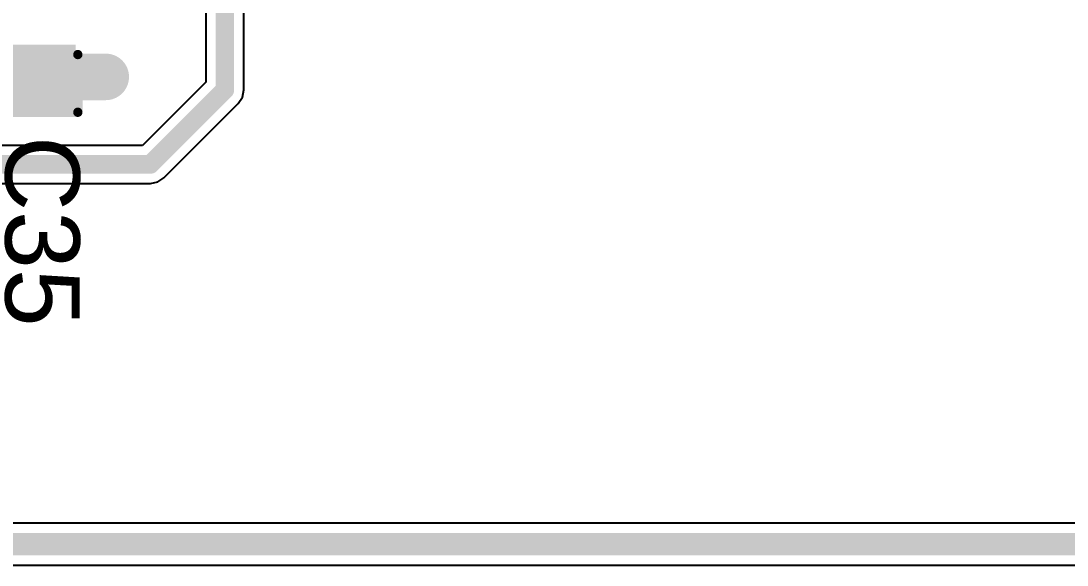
# Model space of a CAD drawing. Header units: millimetres. Extents: x -0.34 to 5.78, y -0.39 to 4.37.
# Drawn here: x 2.287 to 2.85, y 2.155 to 2.447 of the extents above; entities that cross this region are included whole.
import ezdxf

# ---------------------------------------------------------------- set-up
doc = ezdxf.new("R2010")
doc.units = ezdxf.units.MM
doc.header["$MEASUREMENT"] = 0
for name, color, linetype in [('BottomLayer', 5, 'Continuous'), ('BottomSolder', 6, 'Continuous'), ('TopLayer', 1, 'Continuous'), ('TopOverlay', 2, 'Continuous'), ('TopPaste', 8, 'Continuous'), ('TopSolder', 216, 'Continuous'), ('ViaHoleLayer', 16, 'Continuous')]:
    doc.layers.add(name, color=color, linetype=linetype)
doc.styles.add('Arial', font='', dxfattribs={"height": 0.2})
doc.styles.get('Arial').set_extended_font_data('Arial')

# ---------------------------------------------------------------- blocks, each defined once
blk = doc.blocks.new('CAP_0603_115')
at = {"layer": 'TopLayer'}
for points in [[(-0.015, 0.0175), (-0.015, -0.0175), (-0.045, -0.0175), (-0.045, 0.0175)], [(0.045, 0.0175), (0.045, -0.0175), (0.015, -0.0175), (0.015, 0.0175)]]:
    blk.add_hatch(color=1, dxfattribs=at).paths.add_polyline_path(points)
at = {"layer": 'TopPaste'}
for points in [[(-0.015, 0.0175), (-0.015, -0.0175), (-0.045, -0.0175), (-0.045, 0.0175)], [(0.045, 0.0175), (0.045, -0.0175), (0.015, -0.0175), (0.015, 0.0175)]]:
    blk.add_hatch(color=8, dxfattribs=at).paths.add_polyline_path(points)
at = {"layer": 'TopSolder'}
for points in [[(-0.01264, 0.01986), (-0.01264, -0.01986), (-0.04736, -0.01986), (-0.04736, 0.01986)], [(0.04736, 0.01986), (0.04736, -0.01986), (0.01264, -0.01986), (0.01264, 0.01986)]]:
    blk.add_hatch(color=216, dxfattribs=at).paths.add_polyline_path(points)
at = {"layer": 'TopOverlay', "const_width": 0.005}
for points in [[(-0.049, 0.021), (-0.018, 0.021)], [(-0.049, 0.021), (-0.049, -0.021)], [(0.018, 0.021), (0.049, 0.021)], [(0.049, 0.021), (0.049, -0.021)], [(-0.049, -0.021), (-0.018, -0.021)], [(0.018, -0.021), (0.049, -0.021)]]:
    blk.add_lwpolyline(points, dxfattribs=at)
at = {"layer": 'TopOverlay', "const_width": 0.0025}
for points in [[(-0.05025, 0.021, 1), (-0.04775, 0.021, 1)], [(-0.05025, 0.021, 1), (-0.04775, 0.021, 1)], [(-0.01925, 0.021, 1), (-0.01675, 0.021, 1)], [(0.01675, 0.021, 1), (0.01925, 0.021, 1)], [(0.04775, 0.021, 1), (0.05025, 0.021, 1)], [(0.04775, 0.021, 1), (0.05025, 0.021, 1)], [(-0.05025, -0.021, 1), (-0.04775, -0.021, 1)], [(-0.05025, -0.021, 1), (-0.04775, -0.021, 1)], [(-0.01925, -0.021, 1), (-0.01675, -0.021, 1)], [(0.01675, -0.021, 1), (0.01925, -0.021, 1)], [(0.04775, -0.021, 1), (0.05025, -0.021, 1)], [(0.04775, -0.021, 1), (0.05025, -0.021, 1)]]:
    blk.add_lwpolyline(points, format="xyb", close=True, dxfattribs=at)

msp = doc.modelspace()

# ---------------------------------------------------------------- hatches: boundary and pattern name
at = {"layer": 'BottomLayer'}
h = msp.add_hatch(color=5, dxfattribs=at)
edge = h.paths.add_edge_path()
edge.add_arc((2.333, 2.417), 0.01181, 0, 360)
at = {"layer": 'BottomSolder'}
h = msp.add_hatch(color=6, dxfattribs=at)
edge = h.paths.add_edge_path()
edge.add_arc((2.333, 2.417), 0.00991, 0, 360)
at = {"layer": 'TopLayer'}
h = msp.add_hatch(color=1, dxfattribs=at)
edge = h.paths.add_edge_path()
edge.add_arc((2.333, 2.417), 0.01181, 0, 360)
at = {"layer": 'TopSolder'}
h = msp.add_hatch(color=216, dxfattribs=at)
edge = h.paths.add_edge_path()
edge.add_arc((2.333, 2.417), 0.00991, 0, 360)
at = {"layer": 'ViaHoleLayer'}
h = msp.add_hatch(color=16, dxfattribs=at)
edge = h.paths.add_edge_path()
edge.add_arc((2.333, 2.417), 0.00591, 0, 360)

# ---------------------------------------------------------------- linework, layer by layer
at = {"layer": 'BottomLayer'}
for p, q in [((2.4072, 2.41), (2.4072, 2.501)), ((2.3868, 2.4902), (2.3868, 2.41422)), ((2.3868, 2.41422), (2.35278, 2.3802)), ((2.40642, 2.4061), (2.4072, 2.41)), ((2.36421, 2.36279), (2.40421, 2.40279)), ((2.40421, 2.40279), (2.40642, 2.4061)), ((2.35278, 2.3802), (0.84822, 2.3802)), ((2.3609, 2.36058), (2.36421, 2.36279)), ((0.844, 2.3598), (2.357, 2.3598)), ((2.357, 2.3598), (2.3609, 2.36058)), ((4.34835, 2.17722), (0.81756, 2.17722)), ((0.81756, 2.15478), (4.353, 2.15478))]:
    msp.add_line(p, q, dxfattribs=at)
for points, const_width in [([(2.397, 2.41), (2.397, 2.501)], 0.01), ([(2.357, 2.37), (2.397, 2.41)], 0.01), ([(0.844, 2.37), (2.357, 2.37)], 0.01), ([(0.805, 2.166), (4.353, 2.166)], 0.012)]:
    msp.add_lwpolyline(points, dxfattribs=dict(at, const_width=const_width))
at = {"layer": 'BottomLayer', "const_width": 0.005}
for points in [[(2.3945, 2.41, 1), (2.3995, 2.41, 1)], [(2.3945, 2.41, 1), (2.3995, 2.41, 1)], [(2.3545, 2.37, 1), (2.3595, 2.37, 1)], [(2.3545, 2.37, 1), (2.3595, 2.37, 1)]]:
    msp.add_lwpolyline(points, format="xyb", close=True, dxfattribs=at)
at = {"layer": 'TopLayer', "const_width": 0.025}
for points in [[(2.248, 2.417), (2.297, 2.417)], [(2.297, 2.417), (2.333, 2.417)]]:
    msp.add_lwpolyline(points, dxfattribs=at)
at = {"layer": 'TopLayer', "const_width": 0.0125}
for points in [[(2.29075, 2.417, 1), (2.30325, 2.417, 1)], [(2.29075, 2.417, 1), (2.30325, 2.417, 1)], [(2.32675, 2.417, 1), (2.33925, 2.417, 1)]]:
    msp.add_lwpolyline(points, format="xyb", close=True, dxfattribs=at)

# ---------------------------------------------------------------- block references
at = {"rotation": 90}
msp.add_blockref('CAP_0603_115', (2.297, 2.447), dxfattribs=at)

# ---------------------------------------------------------------- texts
at = {"layer": 'TopOverlay', "style": 'Arial'}
msp.add_text('C35', height=0.04, rotation=270, dxfattribs=at).set_placement((2.27901, 2.38532))

doc.saveas('drawing.dxf')
